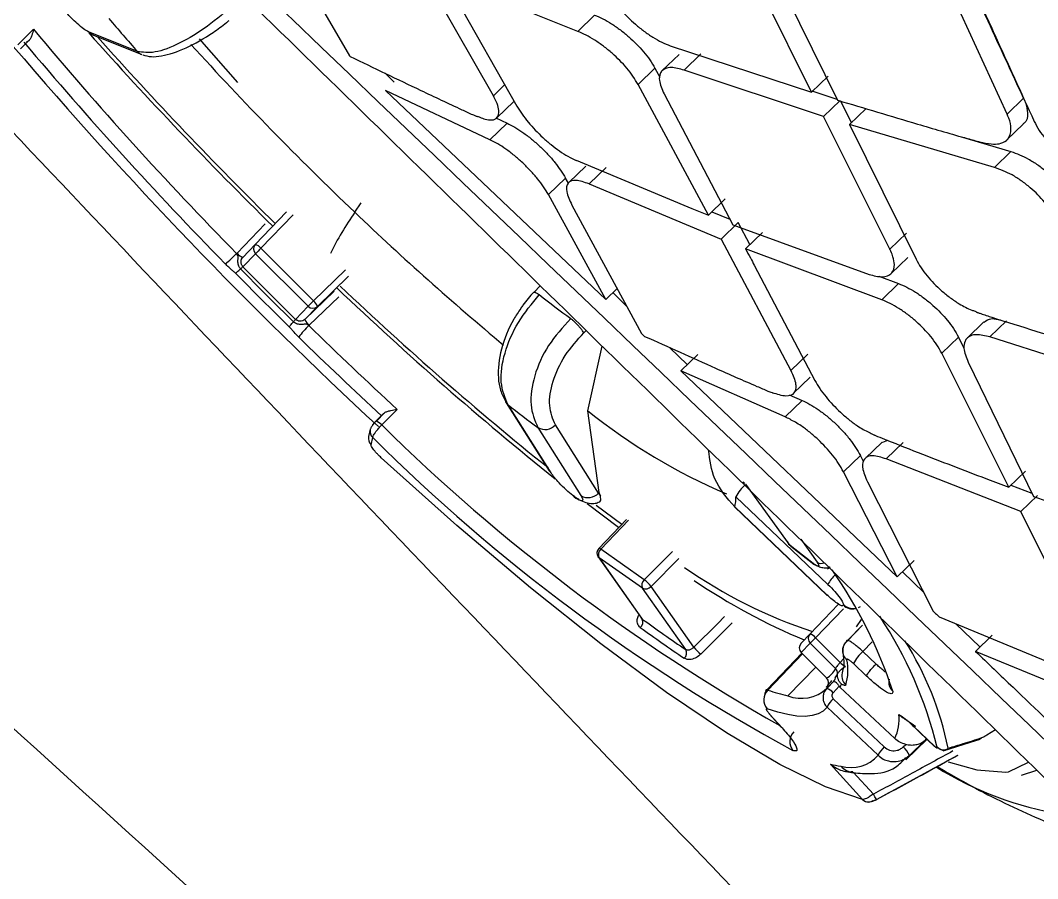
# Model space of a CAD drawing. Extents: x 400 to 501, y 484 to 634.
# Drawn here: x 484.35 to 485.248, y 586.706 to 587.463 of the extents above; entities that cross this region are included whole.
import ezdxf

# ---------------------------------------------------------------- set-up
doc = ezdxf.new("R2010")
doc.units = 0
doc.header["$MEASUREMENT"] = 0
doc.layers.add('DIM', color=3, linetype='Continuous')
doc.layers.add('GEOMETRY', color=3, linetype='Continuous', lineweight=25)

# ---------------------------------------------------------------- blocks, each defined once
blk = doc.blocks.new('2026 GRANDEE')
at = {"layer": 'GEOMETRY', "ltscale": 16}
for p, q in [((34.15093, -9.29705), (34.21601, -9.40888)), ((34.62346, -9.44092), (34.56461, -9.32242)), ((34.34286, -9.44408), (34.27834, -9.33109)), ((34.58794, -9.32916), (34.64639, -9.44803)), ((34.41731, -9.38733), (34.29935, -9.34007)), ((34.79611, -9.46044), (34.7403, -9.33901)), ((34.30663, -9.35273), (34.36368, -9.45326)), ((34.41731, -9.38733), (34.43218, -9.37291)), ((33.93722, -9.38553), (33.92339, -9.39919)), ((33.92562, -9.40272), (33.93389, -9.39454)), ((34.02889, -9.40507), (33.98575, -9.38767)), ((33.98956, -9.3904), (34.0327, -9.4078)), ((34.0833, -9.39379), (34.11719, -9.43255)), ((34.49896, -9.39998), (34.62346, -9.44091)), ((34.21661, -9.40946), (34.216, -9.40887)), ((34.50663, -9.40759), (34.49182, -9.42195)), ((34.51122, -9.42154), (34.52598, -9.40722)), ((34.47052, -9.43416), (34.48537, -9.41976)), ((34.48538, -9.41975), (34.4897, -9.42778)), ((34.63415, -9.46243), (34.51122, -9.42153)), ((34.25544, -9.43205), (34.2473, -9.42422)), ((34.62346, -9.44092), (34.63808, -9.42674)), ((34.33987, -9.48292), (34.24778, -9.43947)), ((34.24779, -9.43947), (34.44196, -9.62382)), ((34.34286, -9.44408), (34.35293, -9.43432)), ((34.53255, -9.54956), (34.47051, -9.43416)), ((34.64604, -9.44731), (34.62421, -9.44019)), ((34.34582, -9.46368), (34.3609, -9.44906)), ((34.49341, -9.44238), (34.55406, -9.55806)), ((34.64881, -9.44822), (34.63415, -9.46244)), ((34.64881, -9.44822), (34.65868, -9.468)), ((34.79611, -9.46044), (34.81061, -9.44639)), ((34.65705, -9.46958), (34.67166, -9.45542)), ((34.34513, -9.4637), (34.35496, -9.46828)), ((34.69261, -9.57961), (34.63415, -9.46244)), ((34.33987, -9.48292), (34.35496, -9.46828)), ((34.7848, -9.50734), (34.65704, -9.46958)), ((34.65705, -9.46958), (34.7157, -9.58826)), ((34.79584, -9.48316), (34.81032, -9.46911)), ((34.75468, -9.48002), (34.79933, -9.49326)), ((34.7848, -9.50734), (34.79932, -9.49326)), ((34.41582, -9.5011), (34.51804, -9.54371)), ((34.42447, -9.50619), (34.40943, -9.52077)), ((34.44228, -9.50732), (34.42727, -9.52187)), ((34.39146, -9.53132), (34.40654, -9.5167)), ((34.40904, -9.52128), (34.40653, -9.5167)), ((34.42727, -9.52187), (34.54381, -9.57052)), ((34.22063, -9.54692), (34.22628, -9.5387)), ((34.44196, -9.62383), (34.39146, -9.53132)), ((34.53255, -9.54956), (34.54746, -9.5351)), ((34.13288, -9.57528), (34.16048, -9.54668)), ((34.41215, -9.5406), (34.47368, -9.65401)), ((34.51804, -9.54371), (34.53255, -9.54956)), ((34.53562, -9.54659), (34.55144, -9.55307)), ((34.13776, -9.57871), (34.16618, -9.54927)), ((34.55873, -9.55606), (34.54382, -9.57052)), ((34.56905, -9.57541), (34.55873, -9.55606)), ((34.11676, -9.58299), (34.14157, -9.55727)), ((34.55406, -9.55806), (34.67439, -9.60178)), ((34.56527, -9.57907), (34.58013, -9.56466)), ((34.69261, -9.57961), (34.7073, -9.56537)), ((34.54382, -9.57052), (34.60528, -9.68648)), ((34.13288, -9.57528), (34.12193, -9.58671)), ((34.13301, -9.58349), (34.12196, -9.59503)), ((34.17943, -9.62985), (34.13301, -9.58349)), ((34.18418, -9.62507), (34.13776, -9.57871)), ((34.68545, -9.62417), (34.56527, -9.57907)), ((34.12065, -9.58874), (34.1214, -9.58661)), ((34.69369, -9.60103), (34.70837, -9.58679)), ((34.18418, -9.62507), (34.21255, -9.59769)), ((34.57304, -9.59367), (34.62653, -9.69523)), ((34.18765, -9.62998), (34.21514, -9.60344)), ((34.68295, -9.60339), (34.70019, -9.60989)), ((34.68545, -9.62417), (34.70018, -9.60989)), ((34.20248, -9.61652), (34.1767, -9.64141)), ((34.38425, -9.61172), (34.37873, -9.61748)), ((34.45202, -9.61408), (34.44196, -9.62383)), ((34.46045, -9.62962), (34.44818, -9.61779)), ((34.20656, -9.62141), (34.18046, -9.6466)), ((34.16837, -9.64139), (34.17943, -9.62985)), ((34.1767, -9.64141), (34.18765, -9.62998)), ((34.1767, -9.64141), (34.17479, -9.6426)), ((34.77554, -9.64369), (34.76086, -9.65792)), ((34.78084, -9.65694), (34.79548, -9.64275)), ((34.42273, -9.65322), (34.42475, -9.65127)), ((34.47368, -9.65401), (34.47618, -9.65638)), ((34.73839, -9.67126), (34.7531, -9.657)), ((34.75311, -9.65699), (34.75802, -9.66681)), ((34.90537, -9.69629), (34.78084, -9.65694)), ((34.42625, -9.72215), (34.43891, -9.66509)), ((34.51396, -9.68121), (34.49864, -9.66645)), ((34.52318, -9.67227), (34.50817, -9.68683)), ((34.60528, -9.68648), (34.62018, -9.67203)), ((34.7975, -9.7895), (34.73839, -9.67126)), ((34.76166, -9.67911), (34.8194, -9.79763)), ((34.50817, -9.68683), (34.69914, -9.86864)), ((34.60021, -9.72734), (34.50817, -9.68683)), ((34.60737, -9.70692), (34.62227, -9.69247)), ((34.60378, -9.70794), (34.61513, -9.71287)), ((34.35407, -9.71493), (34.39215, -9.77498)), ((34.3939, -9.77688), (34.35582, -9.71682)), ((34.60021, -9.72734), (34.61513, -9.71287)), ((34.23933, -9.73114), (34.24539, -9.72506)), ((34.24723, -9.72361), (34.23971, -9.73116)), ((34.24434, -9.73458), (34.25806, -9.72081)), ((34.43621, -9.79407), (34.42625, -9.72215)), ((34.43565, -9.79461), (34.39757, -9.73455)), ((34.23426, -9.73842), (34.23279, -9.74469)), ((34.38208, -9.73685), (34.42016, -9.79691)), ((34.23497, -9.75197), (34.23645, -9.7457)), ((34.68579, -9.74965), (34.67093, -9.76406)), ((34.69045, -9.74817), (34.68602, -9.74994)), ((34.68945, -9.7645), (34.70429, -9.75011)), ((34.6517, -9.77583), (34.6666, -9.76137)), ((34.66968, -9.76737), (34.6666, -9.76137)), ((34.80823, -9.81097), (34.68945, -9.7645)), ((34.69914, -9.86864), (34.65169, -9.77582)), ((34.7975, -9.7895), (34.81226, -9.77519)), ((34.81005, -9.77845), (34.80946, -9.7779)), ((34.60458, -9.84085), (34.56544, -9.78684)), ((34.67282, -9.78469), (34.73082, -9.89882)), ((34.7811, -9.7833), (34.7975, -9.7895)), ((34.79945, -9.78761), (34.81798, -9.79473)), ((34.41429, -9.79782), (34.413, -9.79684)), ((34.41406, -9.79801), (34.41535, -9.79899)), ((34.43621, -9.79407), (34.43565, -9.79461)), ((34.43565, -9.79461), (34.43731, -9.79752)), ((34.43731, -9.79752), (34.43621, -9.79407)), ((34.5568, -9.79787), (34.63802, -9.87532)), ((34.80823, -9.81097), (34.823, -9.79666)), ((34.81939, -9.79763), (34.94168, -9.83946)), ((34.45332, -9.82517), (34.42553, -9.80417)), ((34.43365, -9.80526), (34.45629, -9.82205)), ((34.55581, -9.8072), (34.55573, -9.80687)), ((34.63696, -9.88433), (34.55573, -9.80688)), ((34.55581, -9.8072), (34.63703, -9.88465)), ((34.86694, -9.9296), (34.80824, -9.81097)), ((34.46019, -9.81795), (34.43588, -9.84351)), ((34.43763, -9.84418), (34.46203, -9.81853)), ((34.61405, -9.83541), (34.62845, -9.85572)), ((34.47603, -9.87114), (34.43763, -9.84418)), ((34.62498, -9.85666), (34.60458, -9.84085)), ((34.60524, -9.84159), (34.62564, -9.8574)), ((34.43533, -9.85098), (34.47348, -9.90503)), ((34.47444, -9.87865), (34.43605, -9.85169)), ((34.43605, -9.85169), (34.47426, -9.90583)), ((34.47603, -9.87114), (34.50101, -9.84616)), ((34.48194, -9.87704), (34.50659, -9.85238)), ((34.63768, -9.86142), (34.64005, -9.8598)), ((34.69914, -9.86864), (34.71404, -9.85419)), ((34.72253, -9.88251), (34.70367, -9.86425)), ((34.51266, -9.93279), (34.47444, -9.87865)), ((34.51978, -9.93064), (34.48194, -9.87704)), ((34.62221, -9.9189), (34.64712, -9.8931)), ((34.6271, -9.92233), (34.65162, -9.89693)), ((34.65163, -9.89307), (34.65158, -9.89351)), ((34.66509, -9.89569), (34.66664, -9.89472)), ((34.47426, -9.90583), (34.47359, -9.90495)), ((34.66316, -9.91278), (34.66769, -9.90616)), ((34.73603, -9.90379), (34.84941, -9.95066)), ((34.66844, -9.91133), (34.65524, -9.92513)), ((34.65531, -9.92477), (34.66835, -9.91116)), ((34.77203, -9.93043), (34.75083, -9.9099)), ((34.62221, -9.9189), (34.61433, -9.92713)), ((34.64879, -9.944), (34.6271, -9.92233)), ((34.76805, -9.93429), (34.78291, -9.91988)), ((34.62235, -9.92711), (34.61447, -9.93534)), ((34.64473, -9.94947), (34.62235, -9.92711)), ((34.6688, -9.93441), (34.6769, -9.92594)), ((34.61496, -9.93596), (34.58408, -9.96832)), ((34.58501, -9.96846), (34.61551, -9.93651)), ((34.61447, -9.93534), (34.61441, -9.93541)), ((34.61441, -9.93541), (34.63704, -9.95802)), ((34.61447, -9.93534), (34.63685, -9.9577)), ((34.65168, -9.94099), (34.64879, -9.944)), ((34.68042, -9.94546), (34.6688, -9.93441)), ((34.86001, -9.97226), (34.76805, -9.9343)), ((34.62722, -9.9482), (34.60274, -9.97353)), ((34.67209, -9.95617), (34.66047, -9.94512)), ((34.63685, -9.9577), (34.63679, -9.95758)), ((34.64353, -9.96005), (34.64313, -9.96104)), ((34.58316, -9.96928), (34.58269, -9.96977)), ((34.63565, -9.96858), (34.63708, -9.9671)), ((34.64274, -9.9611), (34.63683, -9.96722)), ((34.6412, -9.96218), (34.64136, -9.96203)), ((34.64802, -9.96514), (34.64257, -9.97079)), ((34.64862, -9.96575), (34.69689, -10.01132)), ((34.64273, -9.97618), (34.68773, -10.01866)), ((34.63721, -9.98353), (34.6822, -10.026)), ((34.58611, -9.98945), (34.59698, -10.00137)), ((34.58683, -9.98996), (34.59748, -10.00163)), ((34.59748, -10.00163), (34.59717, -10.0012)), ((34.71334, -10.00038), (34.71881, -10.00558)), ((34.71379, -10.00064), (34.73193, -10.01789)), ((34.71881, -10.00558), (34.73198, -10.01811)), ((34.78582, -10.00356), (34.77809, -10.00834)), ((34.70674, -10.02986), (34.7254, -10.01185)), ((34.70981, -10.02613), (34.72377, -10.01266)), ((34.72466, -10.01115), (34.72377, -10.01266)), ((34.73951, -10.02198), (34.76932, -10.01257)), ((34.70435, -10.01864), (34.70668, -10.01639)), ((34.68098, -10.06498), (34.75255, -10.02592)), ((34.66852, -10.06487), (34.64026, -10.0339)), ((34.65241, -10.0399), (34.66043, -10.04139)), ((34.67805, -10.06033), (34.66034, -10.04092)), ((34.80884, -10.04357), (34.82216, -10.03902))]:
    blk.add_line(p, q, dxfattribs=at)
at = {"layer": 'GEOMETRY', "ltscale": 16, "flags": 128}
for points in [[(34.1767, -9.64141), (34.17666, -9.64163), (34.17676, -9.64196)], [(34.66852, -10.06487), (34.63573, -10.05386), (34.5955, -10.03422), (34.54852, -10.00629), (34.49559, -9.97054), (34.43765, -9.9276), (34.37568, -9.87821), (34.31077, -9.82323), (34.24403, -9.76361)], [(34.24453, -9.76407), (34.24448, -9.76406), (34.24418, -9.76392), (34.24403, -9.76361)], [(34.3939, -9.77688), (34.39261, -9.77563), (34.39215, -9.77498)], [(34.56376, -9.78544), (34.56317, -9.7849), (34.56305, -9.78474)], [(34.56376, -9.78544), (34.56431, -9.78604), (34.56448, -9.78616)], [(34.41406, -9.79801), (34.41381, -9.7978), (34.413, -9.79684)], [(34.60524, -9.84159), (34.60518, -9.84154), (34.60458, -9.84085)], [(34.43605, -9.85169), (34.43546, -9.85115), (34.43533, -9.85098)], [(34.63696, -9.88433), (34.63705, -9.88467), (34.63745, -9.88469), (34.63766, -9.88462)], [(34.54683, -9.90354), (34.5408, -9.90958), (34.51978, -9.93064)], [(34.55342, -9.90915), (34.54695, -9.91564), (34.52592, -9.9367)], [(34.63721, -9.98353), (34.63372, -9.98695), (34.62931, -9.98945), (34.624, -9.99102), (34.61779, -9.99166), (34.6107, -9.99136), (34.60274, -9.99013), (34.59393, -9.98797), (34.58429, -9.98488)], [(34.73193, -10.01789), (34.73194, -10.01803), (34.73198, -10.01811)], [(34.70674, -10.02986), (34.70737, -10.02923), (34.70981, -10.02613)], [(34.74407, -10.03167), (34.76944, -10.03893), (34.79482, -10.04076)], [(34.79482, -10.04076), (34.79721, -10.04045), (34.8149, -10.03206)], [(34.67773, -10.06611), (34.6766, -10.0667), (34.67598, -10.06692)], [(34.68122, -10.06492), (34.68121, -10.06512), (34.68108, -10.06508), (34.68082, -10.06479), (34.68043, -10.06427), (34.67995, -10.06354), (34.67938, -10.06261), (34.67873, -10.06153), (34.67805, -10.06033)]]:
    blk.add_lwpolyline(points, dxfattribs=at)
at = {"layer": 'GEOMETRY', "ltscale": 256}
for centre, radius, start, end in [((35.72676, -7.90658), 2.26456, 220.45813, 221.43065), ((36.49494, -7.2489), 3.33273, 219.87415, 224.4642), ((33.99329, -9.38117), 0.00996, 220.76179, 247.976), ((36.70273, -6.96465), 3.64099, 221.74074, 225.44746), ((36.65696, -7.01183), 3.57207, 221.78886, 225.44044), ((36.90699, -6.85385), 3.9258, 220.44594, 227.23602), ((36.54253, -7.20206), 3.41299, 220.01859, 224.45513), ((36.20666, -7.46312), 2.87863, 222.25457, 226.37603), ((34.03643, -9.39857), 0.00996, 220.76179, 247.976), ((34.45599, -9.71062), 0.2867, 145.18066, 153.65993), ((35.92632, -7.76651), 2.46561, 226.22775, 230.31734), ((34.05989, -9.53017), 0.07761, 306.76165, 316.73773), ((34.12558, -9.57618), 0.01114, 217.66778, 250.88545), ((34.13712, -9.57932), 0.00586, 136.44627, 225.46821), ((34.12971, -9.58498), 0.01021, 37.90968, 71.93592), ((34.61395, -10.05658), 0.67462, 134.89954, 135.47195), ((36.84234, -6.91763), 3.82551, 224.53533, 225.53831), ((34.13466, -9.61196), 0.02116, 126.89542, 134.65879), ((36.8096, -6.95037), 3.77349, 224.53532, 225.53831), ((36.79321, -6.96676), 3.74746, 224.53532, 225.53831), ((36.32435, -7.38369), 3.07663, 226.45901, 231.22179), ((36.25, -7.45876), 2.96777, 226.51962, 231.21802), ((35.12837, -8.67155), 1.20573, 231.84096, 233.49576), ((34.66037, -10.10293), 0.67462, 134.89954, 135.47195), ((34.17773, -9.6333), 0.01046, 18.51705, 51.92326), ((34.18361, -9.62573), 0.00587, 224.61882, 313.54273), ((34.15347, -9.63071), 0.01833, 315.40301, 324.37531), ((34.22774, -9.69793), 0.06979, 133.06984, 144.17057), ((34.19451, -9.63163), 0.02054, 210.18499, 226.81527), ((36.72564, -7.03745), 3.64545, 225.71065, 227.39882), ((36.77045, -6.99234), 3.72252, 225.71233, 227.26853), ((34.36018, -9.71105), 0.00724, 196.26186, 232.91366), ((35.23969, -8.58513), 1.43595, 232.00955, 233.32724), ((34.75559, -9.31107), 0.52675, 231.29944, 246.85114), ((34.23422, -9.74382), 0.0137, 42.36342, 67.93518), ((35.42094, -8.54132), 1.67579, 225.40289, 240.48839), ((34.38841, -9.72614), 0.01245, 239.43902, 317.44824), ((34.24027, -9.74642), 0.00767, 166.98032, 226.38178), ((34.24174, -9.74015), 0.00767, 167.98479, 226.37806), ((35.38551, -8.58962), 1.63, 225.17454, 241.46896), ((34.59016, -9.81553), 0.03774, 131.5626, 152.09891), ((34.56787, -9.78133), 0.00591, 215.22015, 234.9228), ((34.41804, -9.79547), 0.00443, 212.10882, 256.68765), ((34.42648, -9.78619), 0.01245, 239.43886, 317.44682), ((34.52694, -9.79889), 0.02988, 344.49967, 1.95976), ((34.44016, -9.84758), 0.00591, 136.43589, 215.22015), ((34.44176, -9.84897), 0.00633, 130.70202, 205.43089), ((34.43614, -9.84546), 0.00197, 40.70163, 97.63917), ((34.75686, -9.51144), 0.42641, 234.87537, 251.88889), ((34.62734, -9.85522), 0.00276, 211.46915, 258.20424), ((34.63191, -9.84983), 0.00683, 239.5796, 293.67959), ((34.29907, -10.10069), 0.41731, 18.34777, 34.83691), ((34.48016, -9.87594), 0.00633, 130.70202, 205.43089), ((34.45591, -9.89719), 0.03292, 37.75071, 52.32292), ((34.66289, -9.88718), 0.02755, 132.13684, 154.50094), ((34.47713, -9.87291), 0.00634, 244.91262, 319.38519), ((34.83016, -9.41416), 0.55279, 235.85821, 247.32975), ((34.65987, -9.88477), 0.01204, 226.51152, 281.77608), ((34.65992, -9.88433), 0.01204, 226.51152, 280.45123), ((34.46838, -9.90833), 0.00639, 310.11874, 23.00362), ((35.28084, -8.79803), 1.37032, 233.94192, 235.90369), ((34.37104, -10.10884), 0.37426, 13.89076, 33.33346), ((35.28639, -8.79538), 1.38274, 233.94192, 235.90369), ((34.62646, -9.92294), 0.00586, 136.44627, 225.46821), ((34.61905, -9.9286), 0.01021, 37.90968, 71.93592), ((35.10329, -10.4002), 0.67462, 134.89954, 135.47195)]:
    blk.add_arc(centre, radius, start, end, dxfattribs=at)
at = {"layer": 'GEOMETRY', "ltscale": 16}
for centre, radius, start, end in [((34.46082, -10.07859), 0.2893, 11.71416, 32.07993), ((34.5071, -9.93571), 0.00628, 311.30404, 27.65781), ((34.54546, -9.91077), 0.03247, 217.74564, 233.01065), ((34.61858, -9.93123), 0.00591, 136.22077, 225.03682), ((34.61858, -9.93116), 0.00586, 136.44627, 225.46821), ((34.6111, -9.95103), 0.04456, 343.05048, 12.10252), ((34.69271, -9.96158), 0.03619, 131.34461, 152.94323), ((34.6282, -9.94152), 0.01834, 298.12592, 334.31588), ((34.64064, -9.95367), 0.00586, 355.86646, 45.76124), ((34.66187, -9.9316), 0.01802, 223.45715, 241.28349), ((34.66176, -9.95567), 0.01159, 159.70146, 226.10667), ((34.63265, -9.96187), 0.00592, 316.48979, 44.78003), ((34.62907, -9.9456), 0.01938, 321.62898, 334.01424), ((34.70222, -9.96143), 0.01059, 166.34115, 228.23899), ((34.59373, -9.97707), 0.01225, 135.32066, 219.60254), ((34.63144, -9.83979), 0.13679, 250.1591, 257.88676), ((34.61461, -9.94241), 0.03331, 249.12277, 311.88768), ((34.63494, -9.97661), 0.0096, 37.33906, 78.53644), ((34.62797, -9.94922), 0.01898, 298.22921, 310.16719), ((34.64256, -9.96594), 0.00483, 39.42356, 88.08874), ((34.63188, -9.95447), 0.02018, 326.03533, 333.92904), ((34.65684, -9.99254), 0.0216, 130.76422, 155.33793), ((34.6636, -9.99474), 0.0372, 333.52498, 7.41861), ((34.61663, -10.01406), 0.01229, 134.84014, 218.21497), ((34.70183, -10.03502), 0.0216, 130.76428, 155.33798), ((34.69441, -10.03163), 0.01636, 19.64617, 52.55463), ((34.73979, -10.01302), 0.00808, 227.70447, 302.18912), ((34.65827, -10.00507), 0.03179, 253.75325, 318.8193), ((34.66337, -9.93494), 0.10162, 256.85829, 262.08769), ((34.66295, -10.02315), 0.01841, 222.51183, 262.16941), ((34.89539, -9.77532), 0.30711, 238.18385, 260.45412), ((34.67385, -10.06008), 0.00717, 222.00323, 272.13032)]:
    blk.add_arc(centre, radius, start, end, dxfattribs=at)
for points, knots in [([(33.11118, -8.61222), (33.30104, -8.81664), (33.68023, -9.22493), (34.26075, -9.83743), (34.84625, -10.44837), (35.43682, -11.0578), (36.03122, -11.66532), (36.62885, -12.27067), (37.22938, -12.87377), (37.8326, -13.47445), (38.43828, -14.07241), (39.04615, -14.66716), (39.65588, -15.25806), (40.26716, -15.84389), (40.88008, -16.4248), (41.28868, -16.8043), (41.49328, -16.99432)], [0, 0, 0, 0, 0.071643, 0.14309, 0.214489, 0.285889, 0.357236, 0.428542, 0.499851, 0.571188, 0.642541, 0.713932, 0.785365, 0.856798, 0.928296, 1, 1, 1, 1]), ([(38.83743, -14.81972), (38.80217, -14.782), (38.49879, -14.45745), (37.91551, -13.85557), (37.08792, -13.0154), (36.24841, -12.18724), (35.3987, -11.37003), (34.53842, -10.56509), (33.66818, -9.77119), (33.07996, -9.25416), (32.78546, -8.9953)], [0, 0, 0, 0, 0.0184337, 0.1586189, 0.298737, 0.4387906, 0.5788851, 0.7191168, 0.8593695, 1, 1, 1, 1]), ([(33.94729, -9.18471), (34.10018, -9.33419), (34.40789, -9.635), (34.85832, -10.07429), (35.28537, -10.49086), (35.67452, -10.87048), (36.06181, -11.24847), (36.4558, -11.63343), (36.8653, -12.03434), (37.20503, -12.36757), (37.47803, -12.63567), (37.68698, -12.84103), (37.89677, -13.0474), (38.11823, -13.26542), (38.36226, -13.50586), (38.63554, -13.77545), (38.94978, -14.08577), (39.30705, -14.43896), (39.70948, -14.83703), (40.14765, -15.27054), (40.60707, -15.7254), (40.92098, -16.03533), (41.0767, -16.18907)], [0, 0, 0, 0, 0.064169, 0.129138, 0.188802, 0.243183, 0.292269, 0.351201, 0.408497, 0.464259, 0.494029, 0.523343, 0.552198, 0.58236, 0.616633, 0.655052, 0.697622, 0.749248, 0.805908, 0.86759, 0.934316, 1, 1, 1, 1]), ([(37.54956, -12.64016), (37.12111, -12.22145), (36.46243, -11.57774), (35.26492, -10.42914), (34.4992, -9.69631), (33.96585, -9.18587)], [0, 0, 0, 0, 0.360925, 0.55487, 1, 1, 1, 1]), ([(34.81061, -9.44639), (34.80017, -9.42374), (34.78153, -9.38331), (34.76296, -9.34278), (34.75479, -9.32495)], [0, 0, 0, 0, 0.56, 1, 1, 1, 1]), ([(34.76449, -9.3449), (34.77137, -9.36004), (34.78983, -9.40067), (34.80833, -9.44124), (34.81993, -9.4667)], [0, 0, 0, 0, 0.372707, 1, 1, 1, 1]), ([(34.44525, -9.35366), (34.44666, -9.35609), (34.4494, -9.36081), (34.45674, -9.37021), (34.4658, -9.3793), (34.4757, -9.38727), (34.48359, -9.39264), (34.49156, -9.39712), (34.49648, -9.39903), (34.49896, -9.39999)], [0, 0, 0, 0, 0.136821, 0.265634, 0.499001, 0.621675, 0.745819, 0.871807, 1, 1, 1, 1]), ([(34.11446, -9.36314), (34.10663, -9.36993), (34.09097, -9.3835), (34.06575, -9.39865), (34.04315, -9.40733), (34.03364, -9.40582), (34.02889, -9.40507)], [0, 0, 0, 0, 0.249978, 0.499965, 0.74997, 1, 1, 1, 1]), ([(33.98575, -9.38767), (33.98442, -9.38697), (33.98177, -9.38556), (33.9761, -9.38087), (33.97068, -9.37573), (33.96774, -9.37247), (33.96627, -9.37084)], [0, 0, 0, 0, 0.2794856, 0.5590017, 0.7794153, 1, 1, 1, 1]), ([(34.03379, -9.40812), (34.03611, -9.40878), (34.04068, -9.41007), (34.05292, -9.40899), (34.07144, -9.40293), (34.09179, -9.39115), (34.10459, -9.38208), (34.10897, -9.37826), (34.10971, -9.37761)], [0, 0, 0, 0, 0.145533, 0.286754, 0.56196, 0.834516, 0.972016, 1, 1, 1, 1]), ([(34.43219, -9.3729), (34.43458, -9.37391), (34.43934, -9.37592), (34.44714, -9.38049), (34.45496, -9.38595), (34.46485, -9.39407), (34.47392, -9.40328), (34.48125, -9.41269), (34.48398, -9.41735), (34.48538, -9.41975)], [0, 0, 0, 0, 0.127153, 0.252722, 0.377151, 0.500843, 0.736295, 0.864627, 1, 1, 1, 1]), ([(33.93722, -9.38553), (33.93677, -9.38739), (33.93605, -9.39037), (33.93465, -9.39376), (33.93305, -9.39587), (33.93178, -9.39642), (33.93116, -9.39668)], [0, 0, 0, 0, 0.372697, 0.597174, 0.804745, 1, 1, 1, 1]), ([(33.98454, -9.38695), (33.98493, -9.38725), (33.98583, -9.38797), (33.98653, -9.38838), (33.98693, -9.38861)], [0, 0, 0, 0, 0.42668, 1, 1, 1, 1]), ([(34.47052, -9.43416), (34.46912, -9.43178), (34.46639, -9.42713), (34.45907, -9.41771), (34.45, -9.40849), (34.44008, -9.40037), (34.43226, -9.39491), (34.42445, -9.39035), (34.4197, -9.38834), (34.41731, -9.38733)], [0, 0, 0, 0, 0.134897, 0.263089, 0.499275, 0.622896, 0.747431, 0.872985, 1, 1, 1, 1]), ([(34.21661, -9.40946), (34.2373, -9.41948), (34.26992, -9.43528), (34.30611, -9.45222), (34.32217, -9.45976), (34.3266, -9.46162), (34.32781, -9.46216), (34.32823, -9.46226), (34.32828, -9.46227)], [0, 0, 0, 0, 0.561227, 0.884956, 0.968544, 0.990776, 0.998905, 1, 1, 1, 1]), ([(34.51122, -9.42154), (34.50714, -9.42044), (34.5007, -9.41871), (34.49453, -9.41987), (34.49206, -9.42153), (34.49103, -9.42284), (34.49059, -9.42344), (34.48944, -9.4256), (34.4886, -9.43113), (34.49163, -9.43822), (34.4934, -9.44238)], [0, 0, 0, 0, 0.227326, 0.358308, 0.50069, 0.509896, 0.525431, 0.57548, 0.751062, 1, 1, 1, 1]), ([(34.32829, -9.46227), (34.32866, -9.46236), (34.32966, -9.4626), (34.33217, -9.46364), (34.33651, -9.46515), (34.34224, -9.4659), (34.34695, -9.46372), (34.34827, -9.45823), (34.34665, -9.45195), (34.3446, -9.44751), (34.34331, -9.44518), (34.34298, -9.44436), (34.34287, -9.44408)], [0, 0, 0, 0, 0.017347, 0.047358, 0.146095, 0.296692, 0.499054, 0.707988, 0.86123, 0.958554, 0.986235, 1, 1, 1, 1]), ([(34.64639, -9.44803), (34.66991, -9.45506), (34.70712, -9.46619), (34.74817, -9.47831), (34.76729, -9.48355), (34.7726, -9.48506), (34.77432, -9.48538), (34.77453, -9.48542)], [0, 0, 0, 0, 0.5542003, 0.8768027, 0.9633105, 0.9954868, 1, 1, 1, 1]), ([(34.81061, -9.44639), (34.81128, -9.44797), (34.81322, -9.45252), (34.8144, -9.46052), (34.81376, -9.46712), (34.81042, -9.46865), (34.81008, -9.46881)], [0, 0, 0, 0, 0.164642, 0.473578, 0.945313, 1, 1, 1, 1]), ([(34.36367, -9.45326), (34.36509, -9.4556), (34.36784, -9.46018), (34.37517, -9.46965), (34.38413, -9.47902), (34.39375, -9.48734), (34.40125, -9.49296), (34.40884, -9.49781), (34.41347, -9.5), (34.41582, -9.50111)], [0, 0, 0, 0, 0.134198, 0.262289, 0.500552, 0.620496, 0.743384, 0.869727, 1, 1, 1, 1]), ([(34.77453, -9.48542), (34.77788, -9.48604), (34.78413, -9.48717), (34.79149, -9.48633), (34.79782, -9.48242), (34.80025, -9.47453), (34.7986, -9.46644), (34.79682, -9.46204), (34.7963, -9.46086), (34.79616, -9.46055), (34.79612, -9.46045), (34.79612, -9.46044)], [0, 0, 0, 0, 0.1686, 0.314286, 0.500831, 0.749908, 0.935304, 0.98281, 0.995195, 0.999509, 1, 1, 1, 1]), ([(34.81993, -9.4667), (34.82129, -9.46935), (34.82388, -9.47439), (34.83114, -9.48404), (34.84017, -9.49309), (34.8507, -9.50108), (34.85984, -9.50672), (34.86828, -9.51021), (34.87287, -9.51171), (34.87446, -9.51224)], [0, 0, 0, 0, 0.141302, 0.269122, 0.500645, 0.625891, 0.769161, 0.919704, 1, 1, 1, 1]), ([(34.35496, -9.46828), (34.35722, -9.46941), (34.36162, -9.47162), (34.36899, -9.47646), (34.37647, -9.48215), (34.3839, -9.48868), (34.3909, -9.49569), (34.39942, -9.50537), (34.4037, -9.51218), (34.40654, -9.5167)], [0, 0, 0, 0, 0.127889, 0.250064, 0.375795, 0.500251, 0.623672, 0.750628, 1, 1, 1, 1]), ([(34.39146, -9.53132), (34.3886, -9.52677), (34.3843, -9.51995), (34.37576, -9.51026), (34.36878, -9.50327), (34.36137, -9.49677), (34.3539, -9.4911), (34.34655, -9.48626), (34.34213, -9.48405), (34.33987, -9.48292)], [0, 0, 0, 0, 0.251047, 0.377162, 0.50059, 0.624744, 0.749388, 0.87182, 1, 1, 1, 1]), ([(34.79933, -9.49326), (34.80448, -9.49514), (34.81226, -9.49799), (34.82316, -9.50497), (34.83323, -9.51273), (34.84229, -9.52186), (34.84952, -9.5315), (34.85214, -9.53654), (34.8535, -9.53915)], [0, 0, 0, 0, 0.246373, 0.372171, 0.499627, 0.729573, 0.85981, 1, 1, 1, 1]), ([(34.83899, -9.55322), (34.83764, -9.55063), (34.83504, -9.54562), (34.82783, -9.53598), (34.81875, -9.52683), (34.80866, -9.51906), (34.79776, -9.51208), (34.78996, -9.50923), (34.78481, -9.50734)], [0, 0, 0, 0, 0.139178, 0.269056, 0.500231, 0.627372, 0.753383, 1, 1, 1, 1]), ([(34.42727, -9.52188), (34.42312, -9.52047), (34.41476, -9.51763), (34.40809, -9.52056), (34.40642, -9.52806), (34.41024, -9.53643), (34.41215, -9.5406)], [0, 0, 0, 0, 0.247997, 0.498682, 0.750045, 1, 1, 1, 1]), ([(34.11641, -9.58336), (34.11647, -9.58329), (34.11659, -9.58316), (34.1167, -9.58304), (34.11676, -9.58299)], [0, 0, 0, 0, 0.5601112, 1, 1, 1, 1]), ([(34.11979, -9.5969), (34.11926, -9.59615), (34.11802, -9.59438), (34.11741, -9.59118), (34.11748, -9.58844), (34.11786, -9.58675), (34.11778, -9.58576), (34.11739, -9.5847), (34.11682, -9.58392), (34.11641, -9.58336)], [0, 0, 0, 0, 0.187168, 0.440825, 0.645902, 0.755708, 0.805043, 0.860514, 1, 1, 1, 1]), ([(34.56527, -9.57907), (34.56672, -9.5818), (34.56931, -9.58666), (34.5719, -9.59153), (34.57304, -9.59367)], [0, 0, 0, 0, 0.560001, 1, 1, 1, 1]), ([(34.6744, -9.60179), (34.67839, -9.60283), (34.68473, -9.60449), (34.69099, -9.60317), (34.69535, -9.6001), (34.69712, -9.59425), (34.69591, -9.58721), (34.69408, -9.5826), (34.693, -9.58043), (34.69272, -9.57983), (34.69264, -9.57967), (34.69262, -9.57962), (34.69261, -9.57961)], [0, 0, 0, 0, 0.22469, 0.356324, 0.500618, 0.716716, 0.872173, 0.966663, 0.990982, 0.997402, 0.999708, 1, 1, 1, 1]), ([(34.11545, -9.60065), (34.11537, -9.60057), (34.11519, -9.60039), (34.11487, -9.60011), (34.11388, -9.59929), (34.1121, -9.59782), (34.10932, -9.59532), (34.10737, -9.59337), (34.10634, -9.59235)], [0, 0, 0, 0, 0.025578, 0.057398, 0.105799, 0.360989, 0.665099, 1, 1, 1, 1]), ([(34.12196, -9.59503), (34.12145, -9.59436), (34.12041, -9.59298), (34.12014, -9.5905), (34.12068, -9.58829), (34.12152, -9.58723), (34.12193, -9.58671)], [0, 0, 0, 0, 0.272621, 0.55768, 0.783623, 1, 1, 1, 1]), ([(34.7157, -9.58826), (34.71706, -9.59076), (34.7197, -9.5956), (34.7269, -9.60517), (34.7359, -9.61441), (34.74583, -9.62243), (34.75485, -9.62855), (34.76227, -9.6323), (34.76743, -9.63408), (34.76867, -9.63471), (34.76908, -9.63492)], [0, 0, 0, 0, 0.136535, 0.265235, 0.498731, 0.623925, 0.748735, 0.924773, 0.974931, 1, 1, 1, 1]), ([(34.70019, -9.60989), (34.70261, -9.61086), (34.70743, -9.6128), (34.71528, -9.61729), (34.72311, -9.62272), (34.73298, -9.63085), (34.74195, -9.64016), (34.74913, -9.64975), (34.75176, -9.65453), (34.75311, -9.65699)], [0, 0, 0, 0, 0.126877, 0.252404, 0.376925, 0.500949, 0.736642, 0.8649, 1, 1, 1, 1]), ([(34.35582, -9.71682), (34.35318, -9.71053), (34.34789, -9.69794), (34.35182, -9.67145), (34.36365, -9.64353), (34.37682, -9.62759), (34.38341, -9.61962)], [0, 0, 0, 0, 0.2500296, 0.5000347, 0.750022, 1, 1, 1, 1]), ([(34.37856, -9.61732), (34.37516, -9.62099), (34.37096, -9.62552), (34.36764, -9.63081), (34.36702, -9.63181)], [0, 0, 0, 0, 0.812072, 1, 1, 1, 1]), ([(34.37876, -9.61776), (34.37881, -9.61763), (34.37899, -9.61721), (34.38026, -9.61767), (34.38189, -9.61855), (34.3829, -9.61926), (34.38341, -9.61962)], [0, 0, 0, 0, 0.175795, 0.588978, 0.794407, 1, 1, 1, 1]), ([(34.73839, -9.67126), (34.73704, -9.66882), (34.73442, -9.66405), (34.72725, -9.65446), (34.71827, -9.64514), (34.70839, -9.637), (34.70056, -9.63157), (34.6927, -9.62708), (34.68788, -9.62514), (34.68545, -9.62417)], [0, 0, 0, 0, 0.13459, 0.262683, 0.499083, 0.622951, 0.747645, 0.873213, 1, 1, 1, 1]), ([(34.36702, -9.63181), (34.3649, -9.63496), (34.3573, -9.64627), (34.34875, -9.66804), (34.34632, -9.68948), (34.34875, -9.70446), (34.35191, -9.71048), (34.35351, -9.71352)], [0, 0, 0, 0, 0.112736, 0.403914, 0.69659, 0.846238, 1, 1, 1, 1]), ([(34.76908, -9.63491), (34.76919, -9.63496), (34.7695, -9.63514), (34.77074, -9.63559), (34.77509, -9.63713), (34.79218, -9.64261), (34.83284, -9.65539), (34.87053, -9.66682), (34.89516, -9.6743)], [0, 0, 0, 0, 0.003081, 0.009217, 0.030715, 0.110676, 0.418546, 1, 1, 1, 1]), ([(34.18008, -9.64695), (34.1796, -9.64659), (34.17876, -9.64597), (34.17736, -9.64541), (34.17544, -9.64587), (34.17325, -9.64607), (34.17093, -9.64584), (34.16868, -9.64518), (34.16736, -9.6442), (34.16653, -9.64358)], [0, 0, 0, 0, 0.121504, 0.210955, 0.316294, 0.528485, 0.667089, 0.790586, 1, 1, 1, 1]), ([(34.17479, -9.6426), (34.17473, -9.64264), (34.17395, -9.64314), (34.17218, -9.64316), (34.16998, -9.64267), (34.1689, -9.64181), (34.16837, -9.64139)], [0, 0, 0, 0, 0.029511, 0.407226, 0.708305, 1, 1, 1, 1]), ([(34.18046, -9.6466), (34.18039, -9.64667), (34.18026, -9.64679), (34.18014, -9.6469), (34.18008, -9.64695)], [0, 0, 0, 0, 0.559748, 1, 1, 1, 1]), ([(34.4111, -9.64073), (34.40412, -9.64841), (34.39017, -9.66375), (34.37802, -9.69143), (34.37411, -9.71794), (34.37942, -9.73055), (34.38208, -9.73685)], [0, 0, 0, 0, 0.249978, 0.499965, 0.74997, 1, 1, 1, 1]), ([(34.41977, -9.6493), (34.41906, -9.64848), (34.41764, -9.64685), (34.41528, -9.64445), (34.41303, -9.64232), (34.41173, -9.64125), (34.4111, -9.64073)], [0, 0, 0, 0, 0.2594194, 0.5189434, 0.7684571, 1, 1, 1, 1]), ([(34.77576, -9.64396), (34.7777, -9.64241), (34.7809, -9.63983), (34.78757, -9.64133), (34.79021, -9.64193)], [0, 0, 0, 0, 0.604445, 1, 1, 1, 1]), ([(34.17116, -9.65708), (34.16976, -9.65567), (34.16756, -9.65345), (34.1651, -9.65064), (34.16393, -9.64921), (34.16328, -9.64844), (34.16304, -9.64818), (34.16289, -9.64803), (34.16283, -9.64797)], [0, 0, 0, 0, 0.4589523, 0.7193747, 0.9152628, 0.9522945, 0.9791357, 1, 1, 1, 1]), ([(34.39757, -9.73455), (34.39534, -9.72921), (34.39087, -9.71852), (34.39444, -9.69619), (34.40501, -9.67283), (34.41683, -9.65975), (34.42273, -9.65322)], [0, 0, 0, 0, 0.249775, 0.50014, 0.75045, 1, 1, 1, 1]), ([(34.42273, -9.65321), (34.42236, -9.65265), (34.42158, -9.65149), (34.42039, -9.65005), (34.41977, -9.6493)], [0, 0, 0, 0, 0.481432, 1, 1, 1, 1]), ([(34.78084, -9.65694), (34.77669, -9.65592), (34.77014, -9.6543), (34.76375, -9.65568), (34.76098, -9.65759), (34.75956, -9.65946), (34.75826, -9.66185), (34.7572, -9.66761), (34.76, -9.67483), (34.76166, -9.67911)], [0, 0, 0, 0, 0.228116, 0.358951, 0.500789, 0.5284, 0.579385, 0.751058, 1, 1, 1, 1]), ([(34.47618, -9.65638), (34.49707, -9.66575), (34.53003, -9.68054), (34.56626, -9.6967), (34.58306, -9.70371), (34.58754, -9.7057), (34.58898, -9.70613), (34.58914, -9.70618)], [0, 0, 0, 0, 0.558794, 0.881262, 0.966084, 0.996283, 1, 1, 1, 1]), ([(34.60528, -9.68648), (34.60713, -9.69077), (34.60963, -9.69656), (34.60973, -9.70276), (34.60797, -9.70751), (34.60174, -9.71031), (34.59334, -9.70756), (34.58914, -9.70619)], [0, 0, 0, 0, 0.250489, 0.338254, 0.501586, 0.751021, 1, 1, 1, 1]), ([(34.62652, -9.69523), (34.62788, -9.69763), (34.63054, -9.70233), (34.63773, -9.71196), (34.64667, -9.72149), (34.65646, -9.72988), (34.66484, -9.73615), (34.67268, -9.74041), (34.67703, -9.74251), (34.67852, -9.74323)], [0, 0, 0, 0, 0.133853, 0.261845, 0.500353, 0.624841, 0.750308, 0.914729, 1, 1, 1, 1]), ([(34.61512, -9.71286), (34.61742, -9.71395), (34.62193, -9.71608), (34.62938, -9.72083), (34.6369, -9.72648), (34.64432, -9.73298), (34.65127, -9.74001), (34.65969, -9.74978), (34.66385, -9.75675), (34.6666, -9.76137)], [0, 0, 0, 0, 0.127718, 0.250039, 0.37571, 0.500214, 0.623719, 0.750554, 1, 1, 1, 1]), ([(34.24539, -9.72506), (34.24582, -9.7246), (34.24671, -9.72365), (34.24924, -9.72251), (34.25302, -9.72161), (34.25613, -9.72112), (34.25806, -9.72081)], [0, 0, 0, 0, 0.195202, 0.40275, 0.62715, 1, 1, 1, 1]), ([(34.6517, -9.77583), (34.65035, -9.77342), (34.64771, -9.76871), (34.64056, -9.75901), (34.63165, -9.74939), (34.62193, -9.74092), (34.61361, -9.73455), (34.60584, -9.73025), (34.60161, -9.72806), (34.60021, -9.72733)], [0, 0, 0, 0, 0.133412, 0.261301, 0.500691, 0.625134, 0.750277, 0.916768, 1, 1, 1, 1]), ([(34.2394, -9.73108), (34.23915, -9.73135), (34.23864, -9.73191), (34.23783, -9.73287), (34.237, -9.73389), (34.23621, -9.73496), (34.23548, -9.73601), (34.23488, -9.737), (34.23442, -9.7379), (34.23429, -9.73836), (34.23423, -9.73859)], [0, 0, 0, 0, 0.105974, 0.217477, 0.334529, 0.457022, 0.584916, 0.718087, 0.856495, 1, 1, 1, 1]), ([(34.23629, -9.73479), (34.23637, -9.73461), (34.23654, -9.73427), (34.23736, -9.73325), (34.23829, -9.73221), (34.23888, -9.7316), (34.23917, -9.73131)], [0, 0, 0, 0, 0.291513, 0.583246, 0.800587, 1, 1, 1, 1]), ([(34.23645, -9.7457), (34.23651, -9.74528), (34.23663, -9.74454), (34.23757, -9.74286), (34.23849, -9.7415), (34.23967, -9.7399), (34.24149, -9.73758), (34.24333, -9.73565), (34.24434, -9.73458)], [0, 0, 0, 0, 0.212271, 0.377509, 0.495493, 0.566066, 0.762293, 1, 1, 1, 1]), ([(34.67852, -9.74322), (34.67862, -9.74328), (34.67892, -9.74345), (34.67999, -9.74391), (34.68364, -9.74546), (34.69763, -9.75103), (34.73067, -9.76398), (34.76119, -9.77567), (34.7811, -9.7833)], [0, 0, 0, 0, 0.003559, 0.01015, 0.03245, 0.113553, 0.421816, 1, 1, 1, 1]), ([(34.24403, -9.76361), (34.24348, -9.76309), (34.24229, -9.76198), (34.2404, -9.76004), (34.23859, -9.75801), (34.23699, -9.75602), (34.23578, -9.75426), (34.235, -9.75278), (34.23498, -9.75224), (34.23497, -9.75197)], [0, 0, 0, 0, 0.113283, 0.242329, 0.394971, 0.52953, 0.680951, 0.841517, 1, 1, 1, 1]), ([(34.55573, -9.80688), (34.54893, -9.79901), (34.53623, -9.78433), (34.5338, -9.76537), (34.53267, -9.75657)], [0, 0, 0, 0, 0.5352911, 1, 1, 1, 1]), ([(34.68945, -9.7645), (34.6852, -9.7632), (34.67666, -9.76057), (34.66973, -9.76373), (34.66834, -9.76899), (34.66894, -9.77558), (34.67098, -9.78037), (34.67282, -9.78469)], [0, 0, 0, 0, 0.248298, 0.498758, 0.722804, 0.750097, 1, 1, 1, 1]), ([(34.413, -9.79684), (34.41105, -9.79525), (34.40713, -9.79206), (34.40126, -9.78614), (34.39663, -9.78083), (34.39481, -9.7782), (34.3939, -9.77688)], [0, 0, 0, 0, 0.279658, 0.559227, 0.779582, 1, 1, 1, 1]), ([(34.42016, -9.79691), (34.42089, -9.79826), (34.42236, -9.80096), (34.4212, -9.80185), (34.41838, -9.80075), (34.41565, -9.7988), (34.41429, -9.79782)], [0, 0, 0, 0, 0.279486, 0.559002, 0.779415, 1, 1, 1, 1]), ([(34.43562, -9.80266), (34.43639, -9.80247), (34.43803, -9.80207), (34.43756, -9.79909), (34.43731, -9.79752)], [0, 0, 0, 0, 0.471244, 1, 1, 1, 1]), ([(34.41702, -9.79978), (34.41898, -9.80076), (34.42298, -9.80278), (34.42888, -9.80391), (34.43314, -9.8039), (34.43479, -9.80302), (34.43522, -9.80279)], [0, 0, 0, 0, 0.285546, 0.58461, 0.892066, 1, 1, 1, 1]), ([(39.52512, -15.45184), (39.29796, -15.24181), (38.75134, -14.73641), (37.86562, -13.95019), (36.87217, -13.09227), (35.86359, -12.24932), (34.8415, -11.42214), (33.80773, -10.61013), (33.10927, -10.08359), (32.76004, -9.82032)], [0, 0, 0, 0, 0.105959, 0.254966, 0.403973, 0.55298, 0.701986, 0.850993, 1, 1, 1, 1]), ([(34.60185, -9.83676), (34.60225, -9.83776), (34.60289, -9.83936), (34.60419, -9.8405), (34.60467, -9.84093)], [0, 0, 0, 0, 0.628612, 1, 1, 1, 1]), ([(34.62845, -9.85572), (34.62874, -9.85615), (34.62935, -9.85707), (34.62987, -9.8582), (34.62995, -9.85896), (34.62949, -9.85924), (34.62851, -9.85898), (34.627, -9.85815), (34.62565, -9.85716), (34.62498, -9.85666)], [0, 0, 0, 0, 0.1132816, 0.2423272, 0.3949703, 0.5295293, 0.6809501, 0.8415165, 1, 1, 1, 1]), ([(34.62663, -9.85783), (34.62793, -9.85849), (34.63063, -9.85987), (34.63468, -9.86072), (34.63784, -9.86073), (34.63908, -9.86), (34.63952, -9.85975)], [0, 0, 0, 0, 0.263455, 0.546388, 0.841233, 1, 1, 1, 1]), ([(34.63802, -9.87532), (34.64009, -9.87738), (34.64421, -9.88149), (34.64871, -9.88706), (34.65132, -9.89111), (34.65153, -9.89241), (34.65163, -9.89307)], [0, 0, 0, 0, 0.279486, 0.559002, 0.779415, 1, 1, 1, 1]), ([(34.65158, -9.89351), (34.65124, -9.89388), (34.65056, -9.89463), (34.64661, -9.89244), (34.64186, -9.88884), (34.63859, -9.88583), (34.63696, -9.88433)], [0, 0, 0, 0, 0.279658, 0.559227, 0.779582, 1, 1, 1, 1]), ([(34.4725, -9.91322), (34.47161, -9.91233), (34.46981, -9.91051), (34.46959, -9.90659), (34.47034, -9.90363), (34.4713, -9.90236), (34.47145, -9.90215)], [0, 0, 0, 0, 0.330265, 0.674395, 0.946703, 1, 1, 1, 1]), ([(34.73081, -9.89882), (34.73179, -9.89975), (34.73353, -9.9014), (34.73527, -9.90306), (34.73603, -9.90379)], [0, 0, 0, 0, 0.559999, 1, 1, 1, 1]), ([(34.65575, -9.92468), (34.65498, -9.92522), (34.65343, -9.92632), (34.65189, -9.92878), (34.651, -9.93169), (34.65112, -9.93386), (34.65118, -9.93493)], [0, 0, 0, 0, 0.249604, 0.503222, 0.75534, 1, 1, 1, 1]), ([(34.6688, -9.93441), (34.66781, -9.93351), (34.66583, -9.93171), (34.66298, -9.92935), (34.66036, -9.92738), (34.6581, -9.9259), (34.65628, -9.92496), (34.65499, -9.92462), (34.65425, -9.92485), (34.65428, -9.9255), (34.6543, -9.92583)], [0, 0, 0, 0, 0.124586, 0.249261, 0.374089, 0.499033, 0.624094, 0.749271, 0.874537, 1, 1, 1, 1]), ([(34.51978, -9.93064), (34.51915, -9.9312), (34.51787, -9.93234), (34.51573, -9.93319), (34.5139, -9.93336), (34.51307, -9.93298), (34.51266, -9.93279)], [0, 0, 0, 0, 0.2692512, 0.5536592, 0.7803625, 1, 1, 1, 1]), ([(34.52592, -9.9367), (34.52465, -9.93778), (34.52204, -9.94), (34.51763, -9.94155), (34.51383, -9.9417), (34.5121, -9.94084), (34.51124, -9.94042)], [0, 0, 0, 0, 0.268769, 0.552725, 0.779623, 1, 1, 1, 1]), ([(34.65124, -9.93537), (34.65163, -9.93887), (34.65246, -9.94626), (34.65142, -9.94984), (34.65086, -9.95173)], [0, 0, 0, 0, 0.4726562, 1, 1, 1, 1]), ([(34.66047, -9.94512), (34.65959, -9.94432), (34.65782, -9.94272), (34.65586, -9.94142), (34.65476, -9.94107), (34.6547, -9.94148), (34.65467, -9.94169)], [0, 0, 0, 0, 0.279209, 0.560795, 0.782286, 1, 1, 1, 1]), ([(34.76805, -9.93429), (34.77913, -9.94486), (34.81047, -9.97478), (34.87318, -10.03458), (34.92477, -10.08387), (34.9561, -10.11379)], [0, 0, 0, 0, 0.176668, 0.5, 1, 1, 1, 1]), ([(34.64879, -9.944), (34.64824, -9.94462), (34.64709, -9.9459), (34.64578, -9.94764), (34.64495, -9.9489), (34.64481, -9.94928), (34.64473, -9.94947)], [0, 0, 0, 0, 0.2690469, 0.5535759, 0.7803895, 1, 1, 1, 1]), ([(34.65337, -9.94773), (34.65323, -9.94786), (34.65299, -9.9481), (34.65202, -9.94842), (34.6505, -9.9496), (34.64904, -9.95091), (34.64783, -9.95222), (34.64692, -9.95336), (34.64666, -9.95381), (34.64649, -9.95409)], [0, 0, 0, 0, 0.121452, 0.210918, 0.316214, 0.528354, 0.666929, 0.790443, 1, 1, 1, 1]), ([(34.68895, -9.95276), (34.68895, -9.95275), (34.68818, -9.95226), (34.68631, -9.95076), (34.68344, -9.94834), (34.68142, -9.94642), (34.68042, -9.94546)], [0, 0, 0, 0, 0.002733, 0.335097, 0.66744, 1, 1, 1, 1]), ([(34.63679, -9.95758), (34.6367, -9.95759), (34.6366, -9.9576), (34.63675, -9.95735), (34.63677, -9.9573)], [0, 0, 0, 0, 0.8379228, 1, 1, 1, 1]), ([(34.63694, -9.96594), (34.63681, -9.96594), (34.63654, -9.96594), (34.638, -9.96404), (34.63982, -9.96193), (34.64111, -9.96056), (34.6415, -9.96015)], [0, 0, 0, 0, 0.310521, 0.634118, 0.890025, 1, 1, 1, 1]), ([(34.64426, -9.95763), (34.64415, -9.95835), (34.64395, -9.95963), (34.6431, -9.96066), (34.64272, -9.96112)], [0, 0, 0, 0, 0.557908, 1, 1, 1, 1]), ([(34.69517, -9.96933), (34.6951, -9.97052), (34.69498, -9.97288), (34.68879, -9.96994), (34.68072, -9.96405), (34.67498, -9.95881), (34.67209, -9.95617)], [0, 0, 0, 0, 0.281073, 0.558491, 0.778265, 1, 1, 1, 1]), ([(34.58323, -9.96926), (34.58264, -9.97052), (34.58202, -9.97183), (34.58216, -9.97374), (34.58217, -9.97383)], [0, 0, 0, 0, 0.952879, 1, 1, 1, 1]), ([(34.58501, -9.96846), (34.58457, -9.96836), (34.58369, -9.96816), (34.58307, -9.96854), (34.58313, -9.96921), (34.58316, -9.96952)], [0, 0, 0, 0, 0.351318, 0.702859, 1, 1, 1, 1]), ([(34.63685, -9.96721), (34.63597, -9.96834), (34.63434, -9.97043), (34.63368, -9.97347), (34.63362, -9.97576), (34.63388, -9.97785), (34.63485, -9.98074), (34.63635, -9.98252), (34.63721, -9.98353)], [0, 0, 0, 0, 0.236628, 0.436512, 0.503313, 0.619619, 0.785262, 1, 1, 1, 1]), ([(34.64629, -9.96288), (34.64658, -9.96331), (34.64707, -9.96406), (34.64774, -9.96482), (34.64802, -9.96514)], [0, 0, 0, 0, 0.573998, 1, 1, 1, 1]), ([(34.64862, -9.96575), (34.6485, -9.96564), (34.6483, -9.96544), (34.64811, -9.96523), (34.64802, -9.96514)], [0, 0, 0, 0, 0.562218, 1, 1, 1, 1]), ([(34.65373, -9.96402), (34.65346, -9.96424), (34.65304, -9.96459), (34.6516, -9.96406), (34.65062, -9.96355), (34.65009, -9.9633), (34.65003, -9.96333), (34.65001, -9.96334)], [0, 0, 0, 0, 0.457858, 0.717574, 0.913343, 0.965555, 1, 1, 1, 1]), ([(34.64257, -9.97079), (34.64225, -9.97122), (34.64158, -9.97212), (34.64143, -9.97373), (34.64185, -9.97516), (34.64244, -9.97584), (34.64273, -9.97618)], [0, 0, 0, 0, 0.265913, 0.551295, 0.780457, 1, 1, 1, 1]), ([(34.58429, -9.98488), (34.58395, -9.98485), (34.58329, -9.98477), (34.5838, -9.9861), (34.58506, -9.98793), (34.58624, -9.98929), (34.58683, -9.98996)], [0, 0, 0, 0, 0.27927, 0.560589, 0.781976, 1, 1, 1, 1]), ([(34.70049, -9.98994), (34.70142, -9.9905), (34.703, -9.99145), (34.70606, -9.99379), (34.70954, -9.99669), (34.71226, -9.99921), (34.71379, -10.00064)], [0, 0, 0, 0, 0.265153, 0.452648, 0.690469, 1, 1, 1, 1]), ([(34.70049, -9.98994), (34.70167, -9.99082), (34.70324, -9.99199), (34.70577, -9.99373), (34.70943, -9.99624), (34.71276, -9.99856), (34.71525, -10.0003)], [0, 0, 0, 0, 0.269907, 0.361562, 0.522819, 1, 1, 1, 1]), ([(34.70778, -9.99511), (34.70728, -9.99486), (34.70577, -9.99411), (34.70322, -9.99238), (34.70136, -9.99072), (34.70049, -9.98994)], [0, 0, 0, 0, 0.212982, 0.630708, 1, 1, 1, 1]), ([(34.59748, -10.00163), (34.60058, -10.00522), (34.60675, -10.01237), (34.61079, -10.01945), (34.61087, -10.02273), (34.60827, -10.02202), (34.60697, -10.02166)], [0, 0, 0, 0, 0.280954, 0.55863, 0.778027, 1, 1, 1, 1]), ([(34.70668, -10.01639), (34.70487, -10.01589), (34.70124, -10.01487), (34.69834, -10.01251), (34.69689, -10.01132)], [0, 0, 0, 0, 0.497326, 1, 1, 1, 1]), ([(34.70668, -10.01639), (34.70808, -10.01662), (34.71118, -10.01711), (34.7155, -10.01675), (34.71997, -10.0155), (34.72235, -10.01372), (34.72377, -10.01266)], [0, 0, 0, 0, 0.198378, 0.441324, 0.668334, 1, 1, 1, 1]), ([(34.77337, -10.01071), (34.76796, -10.0125), (34.75832, -10.0157), (34.74843, -10.01859), (34.74409, -10.01986)], [0, 0, 0, 0, 0.561185, 1, 1, 1, 1]), ([(34.76793, -10.01247), (34.76885, -10.0125), (34.77087, -10.01256), (34.77249, -10.01137), (34.77337, -10.01071)], [0, 0, 0, 0, 0.4542325, 1, 1, 1, 1]), ([(34.77809, -10.00834), (34.77709, -10.00892), (34.77532, -10.00996), (34.77396, -10.01048), (34.77337, -10.01071)], [0, 0, 0, 0, 0.559938, 1, 1, 1, 1]), ([(34.74823, -10.02216), (34.73627, -10.02872), (34.71293, -10.04154), (34.68948, -10.05417), (34.67805, -10.06033)], [0, 0, 0, 0, 0.512422, 1, 1, 1, 1]), ([(34.68773, -10.01866), (34.68922, -10.01973), (34.69224, -10.0219), (34.69748, -10.02216), (34.70162, -10.02086), (34.70349, -10.01934), (34.70435, -10.01864)], [0, 0, 0, 0, 0.299995, 0.602994, 0.817055, 1, 1, 1, 1]), ([(34.73193, -10.01789), (34.73217, -10.01811), (34.73268, -10.01858), (34.7334, -10.0191), (34.73398, -10.01939), (34.73433, -10.01937), (34.73435, -10.01912), (34.73435, -10.01899)], [0, 0, 0, 0, 0.151485, 0.321251, 0.510704, 0.753376, 1, 1, 1, 1]), ([(34.73339, -10.01755), (34.7343, -10.01844), (34.7362, -10.02029), (34.73919, -10.02163), (34.74211, -10.02172), (34.74339, -10.02051), (34.74409, -10.01986)], [0, 0, 0, 0, 0.2300435, 0.4765941, 0.7148828, 1, 1, 1, 1]), ([(34.66043, -10.04139), (34.66575, -10.04182), (34.67855, -10.04286), (34.69574, -10.03982), (34.70389, -10.0311), (34.70684, -10.02794)], [0, 0, 0, 0, 0.311679, 0.751119, 1, 1, 1, 1]), ([(34.75246, -10.02619), (34.7429, -10.03145), (34.71922, -10.04448), (34.69541, -10.05729), (34.68122, -10.06492)], [0, 0, 0, 0, 0.403871, 1, 1, 1, 1]), ([(34.6822, -10.026), (34.68368, -10.02721), (34.68641, -10.02943), (34.69198, -10.03145), (34.69808, -10.03186), (34.70467, -10.03018), (34.70806, -10.02751), (34.70981, -10.02613)], [0, 0, 0, 0, 0.1873071, 0.3455724, 0.5737899, 0.7800732, 1, 1, 1, 1]), ([(34.64026, -10.0339), (34.64307, -10.03587), (34.64741, -10.03891), (34.65449, -10.04062), (34.65816, -10.04043), (34.65982, -10.04035)], [0, 0, 0, 0, 0.49945, 0.772693, 1, 1, 1, 1]), ([(34.73435, -10.03585), (34.74548, -10.0424), (34.77524, -10.0599), (34.80789, -10.07467), (34.82832, -10.08391)], [0, 0, 0, 0, 0.374012, 1, 1, 1, 1]), ([(34.67805, -10.06033), (34.67682, -10.06118), (34.67467, -10.06268), (34.67191, -10.06409), (34.6698, -10.0649), (34.66896, -10.06488), (34.66852, -10.06487)], [0, 0, 0, 0, 0.303946, 0.534904, 0.760819, 1, 1, 1, 1]), ([(34.67222, -10.06706), (34.67278, -10.06712), (34.67386, -10.06725), (34.67621, -10.06678), (34.67869, -10.06601), (34.68027, -10.06531), (34.68104, -10.06497)], [0, 0, 0, 0, 0.273298, 0.531553, 0.773786, 1, 1, 1, 1]), ([(34.68122, -10.06492), (34.6808, -10.06513), (34.67995, -10.06556), (34.6789, -10.06596), (34.67843, -10.06606), (34.67824, -10.06609)], [0, 0, 0, 0, 0.364727, 0.743881, 1, 1, 1, 1])]:
    blk.add_open_spline(points, degree=3, knots=knots, dxfattribs=at)
for points in [[(34.11545, -9.60065), (34.11562, -9.60053), (34.11596, -9.6003), (34.11695, -9.59948), (34.11821, -9.59836), (34.11926, -9.59739), (34.11979, -9.5969)], [(34.16283, -9.64797), (34.16294, -9.64779), (34.16316, -9.64744), (34.16397, -9.64644), (34.16507, -9.64517), (34.16604, -9.64411), (34.16652, -9.64358)], [(34.65467, -9.94169), (34.6537, -9.94056), (34.65175, -9.9383), (34.65083, -9.93389), (34.65154, -9.92942), (34.65338, -9.92703), (34.6543, -9.92583)], [(34.67209, -9.95617), (34.67225, -9.95571), (34.67255, -9.95479), (34.67449, -9.95206), (34.67721, -9.94879), (34.67935, -9.94657), (34.68042, -9.94546)], [(34.65001, -9.96334), (34.64943, -9.9627), (34.64828, -9.96143), (34.64714, -9.95912), (34.64646, -9.95664), (34.64648, -9.95494), (34.64649, -9.95409)], [(34.71379, -10.00064), (34.7138, -10.00074), (34.71382, -10.00092), (34.71411, -10.00093), (34.71457, -10.00075), (34.71503, -10.00045), (34.71525, -10.0003)]]:
    blk.add_open_spline(points, degree=3, dxfattribs=at)

msp = doc.modelspace()

# ---------------------------------------------------------------- block references
at = {"layer": 'DIM'}
msp.add_blockref('2026 GRANDEE', (450.42478, 596.84033), dxfattribs=at)

doc.saveas('drawing.dxf')
